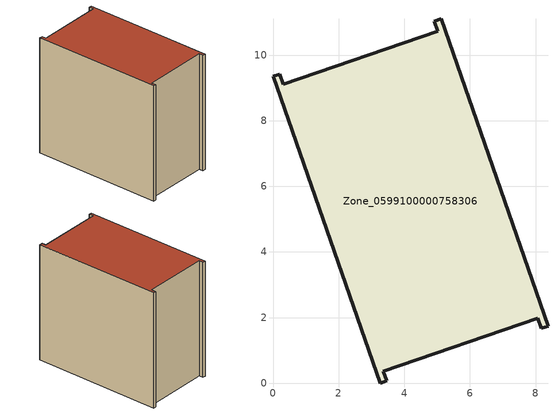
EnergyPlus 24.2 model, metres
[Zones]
Zone_0599100000758306
 floor ground (C_G): 8.38,1.74 8.18,1.67 8.07,1.98 3.37,0.37 3.47,0.07 3.26,0 0,9.35 0.2,9.42 0.31,9.11 5.02,10.73 4.92,11.04 5.12,11.11 z0
 wall outside (C_F): 3.37,0.37 8.07,1.98 8.18,1.67 8.38,1.74 5.12,11.11 4.92,11.04 5.02,10.73 0.31,9.11 0.2,9.42 0,9.35 3.26,0 3.47,0.07 3.37,0.37 z0:9.04
 roof outside (C_R): 8.38,1.74 5.12,11.11 4.92,11.04 5.02,10.73 0.31,9.11 0.2,9.42 0,9.35 3.26,0 3.47,0.07 3.37,0.37 8.07,1.98 8.18,1.67 z9.04
[BUILDING]
Pand.0599100000758306: North Axis=0; Terrain=City; Loads Convergence Tolerance Value=0.04; Temperature Convergence Tolerance Value=0.4; Solar Distribution=FullExterior; Maximum Number of Warmup Days=25; Minimum Number of Warmup Days=1
[Site:Location]
Rotterdam.The.Hague.AP_ZH_NLD Design_Conditions: Latitude=51.96; Longitude=4.45; Time Zone=1; Elevation=-4.5
[SITE:GROUNDTEMPERATURE:BUILDINGSURFACE]
18, 18, 18, 18, 18, 18, 18, 18, 18, 18, 18, 18
[MATERIAL] Thermal Absorptance=0.9; Solar Absorptance=0.7; Visible Absorptance=0.7
Name | Roughness | Thickness | Conductivity | Density | Specific Heat
G.TI.2006-2014 | MediumSmooth | 0.15 | 0.06 | 540 | 1210
F.TI.2006-2014 | Rough | 0.3 | 0.12 | 1920 | 840
R.TI.2006-2014 | MediumRough | 0.2 | 0.08 | 1500 | 1000
[CONSTRUCTION]
C_G: G.TI.2006-2014
C_F: F.TI.2006-2014
C_R: R.TI.2006-2014
[ZONE]
Zone_0599100000758306: Type=1; Multiplier=1; Ceiling Height=Autocalculate; Volume=Autocalculate; Floor Area=autocalculate; Part of Total Floor Area=Yes
[ZONEINFILTRATION:DESIGNFLOWRATE]
Infil_Zone_0599100000758306: Zone or ZoneList or Space or SpaceList=Zone_0599100000758306; Schedule=AlwaysOn; Design Flow Rate Calculation Method=Flow/Area; Flow Rate per Floor Area=0.0015; Constant Term Coefficient=1; Temperature Term Coefficient=0; Velocity Term Coefficient=0; Velocity Squared Term Coefficient=0
[HVACTEMPLATE:ZONE:IDEALLOADSAIRSYSTEM]
Zone_0599100000758306: Maximum Heating Supply Air Temperature=50; Minimum Cooling Supply Air Temperature=13; Maximum Heating Supply Air Humidity Ratio=0.0156; Minimum Cooling Supply Air Humidity Ratio=0.0077; Heating Limit=NoLimit; Cooling Limit=NoLimit; Dehumidification Control Type=ConstantSensibleHeatRatio; Cooling Sensible Heat Ratio=0.7; Dehumidification Setpoint=60; Humidification Control Type=None; Humidification Setpoint=30; Outdoor Air Method=None; Outdoor Air Flow Rate per Person=0.00944; Outdoor Air Flow Rate per Zone Floor Area=0; Outdoor Air Flow Rate per Zone=0; Demand Controlled Ventilation Type=None; Outdoor Air Economizer Type=NoEconomizer; Heat Recovery Type=None; Sensible Heat Recovery Effectiveness=0.7; Latent Heat Recovery Effectiveness=0.65
[ZONECONTROL:THERMOSTAT]
ThermostatControl_Zone_0599100000758306: Zone or ZoneList=Zone_0599100000758306; Control Type Schedule=DualSetpointControlType; Control 1=Thermostat_Zone_0599100000758306; Temperature Difference Between Cutout And Setpoint=0
[THERMOSTATSETPOINT:DUALSETPOINT]
Thermostat_Zone_0599100000758306: Heating Setpoint Temperature Schedule=HeatingSetpoint_Zone_0599100000758306; Cooling Setpoint Temperature Schedule=CoolingSetpoint_Zone_0599100000758306
[SCHEDULE:COMPACT]
HeatingSetpoint_Zone_0599100000758306: Through: 12/31, For: AllDays, Until: 24:00, 21
CoolingSetpoint_Zone_0599100000758306: Through: 12/31, For: AllDays, Until: 24:00, 24
DualSetpointControlType: Through: 12/31, For: AllDays, Until: 24:00, 4
AlwaysOn: Through: 12/31, For: AllDays, Until: 24:00, 1
